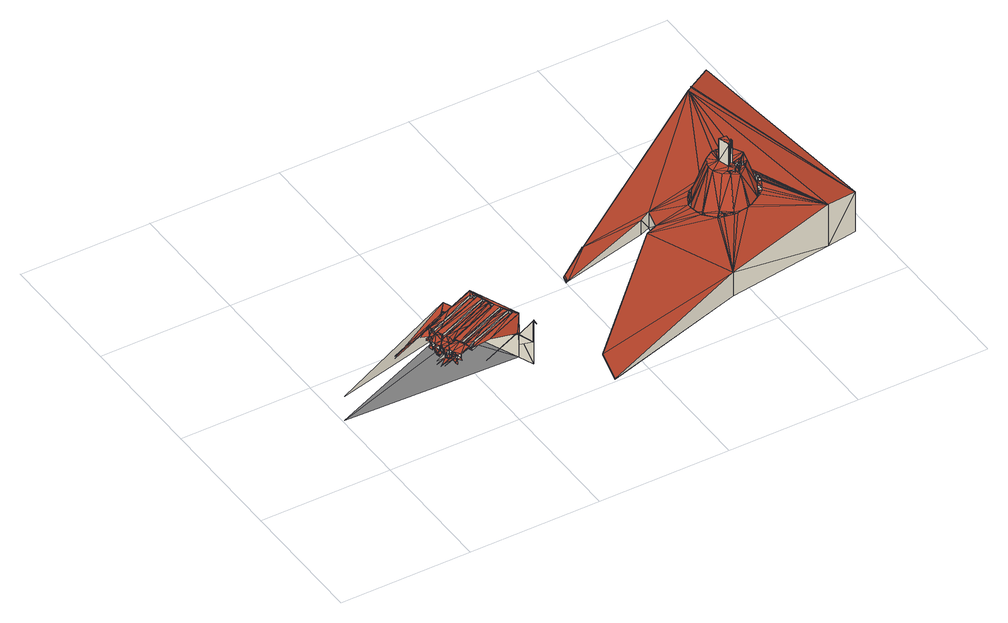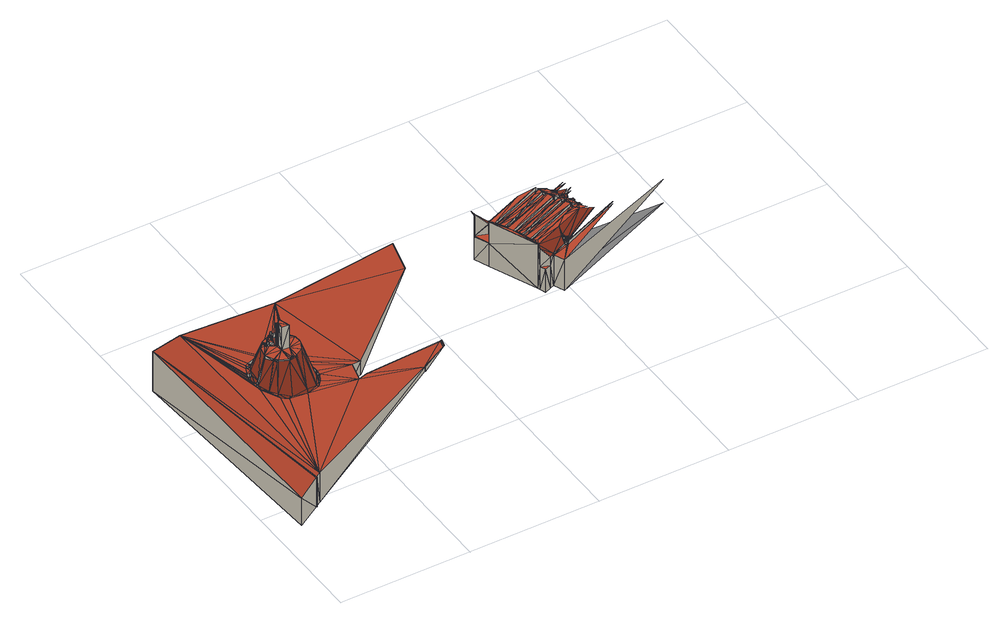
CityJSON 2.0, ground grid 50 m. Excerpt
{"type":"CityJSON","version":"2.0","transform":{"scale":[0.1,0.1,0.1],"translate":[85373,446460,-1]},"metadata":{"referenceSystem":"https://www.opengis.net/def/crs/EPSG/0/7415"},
"CityObjects":{
"building1":{"type":"Building","attributes":{"oorspronkelijk_bouwjaar":1966,"status":"Pand in gebruik","geconstateerd":false,"h_maaiveld":-0.919,"dak_type":"slanted","pw_datum":"2013-12-01","pw_actueel":"yes","pw_bron":"ahn3","reconstructie_methode":"tudelft3d-geoflow","versie_methode":"v21.03.1","kas_warenhuis":false,"ondergronds_type":"above ground","lod11_replace":false,"reconstruction_skipped":false},"geometry":[{"type":"MultiSurface","lod":"2.2","boundaries":[[[0,1,2]],[[2,3,0]],[[4,3,5]],[[6,7,8]],[[9,8,10]],[[1,11,12]],[[9,12,11]],[[13,14,15]],[[16,17,18]],[[18,17,19]],[[20,21,22]],[[23,17,24]],[[25,18,19]],[[26,16,18]],[[20,23,24]],[[27,28,13]],[[15,14,18]],[[27,13,6]],[[29,13,28]],[[17,16,24]],[[16,26,24]],[[21,20,30]],[[30,31,21]],[[26,18,14]],[[0,3,1]],[[29,32,13]],[[33,31,30]],[[3,4,1]],[[13,32,14]],[[34,27,6]],[[28,34,35]],[[24,26,14]],[[36,34,6]],[[36,35,34]],[[29,28,35]],[[36,6,37]],[[9,6,8]],[[37,6,9]],[[33,38,39]],[[35,36,32]],[[29,35,32]],[[36,37,40]],[[41,20,24]],[[42,37,9]],[[43,39,44]],[[4,45,1]],[[30,20,41]],[[46,33,30]],[[36,40,32]],[[47,9,11]],[[42,9,47]],[[40,37,42]],[[1,48,11]],[[49,43,50]],[[51,47,11]],[[42,47,51]],[[51,11,52]],[[51,53,42]],[[46,38,33]],[[4,54,55]],[[44,39,38]],[[53,51,52]],[[24,14,56]],[[32,57,14]],[[58,48,1]],[[11,48,52]],[[49,50,59]],[[44,60,43]],[[50,43,60]],[[54,61,62]],[[53,52,48]],[[45,63,1]],[[64,45,4]],[[65,41,24]],[[63,58,1]],[[66,46,30]],[[41,66,30]],[[64,4,55]],[[40,67,32]],[[68,69,70]],[[24,56,65]],[[40,42,71]],[[14,57,72]],[[71,42,53]],[[72,73,14]],[[74,57,32]],[[70,59,50]],[[75,69,68]],[[76,53,48]],[[46,77,38]],[[77,44,38]],[[56,14,73]],[[78,70,50]],[[77,50,44]],[[44,50,60]],[[78,50,77]],[[67,74,32]],[[62,55,54]],[[58,79,48]],[[66,80,46]],[[81,75,68]],[[82,81,68]],[[83,41,65]],[[66,41,80]],[[76,71,53]],[[79,76,48]],[[74,84,57]],[[84,72,57]],[[67,40,71]],[[45,64,85]],[[63,86,58]],[[45,85,63]],[[86,79,58]],[[80,41,83]],[[84,87,72]],[[72,56,73]],[[65,56,83]],[[78,88,70]],[[89,90,75]],[[91,64,55]],[[86,76,79]],[[85,64,91]],[[92,76,86]],[[70,88,68]],[[87,56,72]],[[63,93,86]],[[75,81,89]],[[80,83,56]],[[82,89,81]],[[87,80,56]],[[62,91,55]],[[85,93,63]],[[82,68,88]],[[86,93,92]],[[92,94,76]],[[46,95,77]],[[76,96,71]],[[93,94,92]],[[94,96,76]],[[67,71,96]],[[97,67,96]],[[46,80,95]],[[84,74,98]],[[93,96,94]],[[97,96,93]],[[88,89,82]],[[91,62,99]],[[85,91,99]],[[84,98,87]],[[74,67,98]],[[100,93,85]],[[77,101,78]],[[80,87,95]],[[62,102,99]],[[67,97,98]],[[100,85,99]],[[103,104,89]],[[88,78,101]],[[100,99,105]],[[105,99,106]],[[95,101,77]],[[107,89,88]],[[98,108,87]],[[87,108,95]],[[97,93,109]],[[98,110,108]],[[101,107,88]],[[111,93,100]],[[95,112,113]],[[98,97,109]],[[107,114,89]],[[103,89,115]],[[114,115,89]],[[95,116,112]],[[117,100,105]],[[118,101,95]],[[98,119,110]],[[118,95,113]],[[108,120,95]],[[110,121,108]],[[122,123,124]],[[125,126,127]],[[112,116,113]],[[101,128,107]],[[126,129,130]],[[118,131,101]],[[120,116,95]],[[101,131,128]],[[132,130,129]],[[109,93,111]],[[107,133,114]],[[107,128,133]],[[118,113,134]],[[135,121,110]],[[136,103,115]],[[119,135,110]],[[115,114,137]],[[98,109,119]],[[131,118,138]],[[139,120,108]],[[138,118,134]],[[122,124,140]],[[113,116,134]],[[117,111,100]],[[136,115,137]],[[114,133,137]],[[141,117,105]],[[108,142,139]],[[108,121,142]],[[136,137,143]],[[143,137,133]],[[144,121,119]],[[145,122,140]],[[119,121,135]],[[144,146,121]],[[119,147,144]],[[147,146,144]],[[121,146,148]],[[119,109,149]],[[148,142,121]],[[119,149,147]],[[146,142,148]],[[150,142,146]],[[151,149,109]],[[152,109,111]],[[151,109,152]],[[151,153,149]],[[152,153,151]],[[117,154,155]],[[117,141,154]],[[117,156,111]],[[152,111,157]],[[152,156,153]],[[158,153,159]],[[157,111,156]],[[157,156,152]],[[153,156,159]],[[160,103,136]],[[130,132,161]],[[103,122,145]],[[162,120,139]],[[133,128,163]],[[160,136,143]],[[143,133,163]],[[139,142,162]],[[122,164,165]],[[117,155,166]],[[164,167,168]],[[155,154,166]],[[154,169,166]],[[117,170,156]],[[170,117,166]],[[150,146,171]],[[142,150,171]],[[160,143,163]],[[158,159,172]],[[156,172,159]],[[125,173,167]],[[162,142,171]],[[156,170,174]],[[175,103,160]],[[134,116,176]],[[120,176,116]],[[171,146,177]],[[178,122,103]],[[178,103,179]],[[174,172,156]],[[103,175,179]],[[131,180,128]],[[131,138,181]],[[138,134,182]],[[183,120,162]],[[177,162,171]],[[147,184,146]],[[149,185,147]],[[153,186,149]],[[153,158,187]],[[188,189,169]],[[163,128,180]],[[158,172,190]],[[169,189,166]],[[191,192,178]],[[192,122,178]],[[192,164,122]],[[191,178,193]],[[191,194,192]],[[164,192,194]],[[194,191,193]],[[170,166,195]],[[160,163,196]],[[178,179,193]],[[164,197,167]],[[198,194,179]],[[179,194,193]],[[199,164,194]],[[198,200,194]],[[198,179,201]],[[177,146,184]],[[199,197,164]],[[202,203,188]],[[175,204,179]],[[201,200,198]],[[200,199,194]],[[201,179,204]],[[201,205,200]],[[206,199,200]],[[205,206,200]],[[183,176,120]],[[201,204,205]],[[207,206,204]],[[204,206,205]],[[199,208,197]],[[209,199,206]],[[206,207,209]],[[207,204,208]],[[209,208,199]],[[197,208,210]],[[209,207,208]],[[211,162,177]],[[174,190,172]],[[212,175,160]],[[174,170,213]],[[134,176,182]],[[197,125,167]],[[158,190,187]],[[197,210,214]],[[204,215,208]],[[208,216,210]],[[217,180,131]],[[218,190,174]],[[181,217,131]],[[219,183,162]],[[220,221,222]],[[181,138,182]],[[175,223,204]],[[185,184,147]],[[186,185,149]],[[186,153,187]],[[197,214,125]],[[212,160,196]],[[214,210,216]],[[215,216,208]],[[203,189,188]],[[196,163,180]],[[211,219,162]],[[174,213,218]],[[213,170,195]],[[166,189,195]],[[223,215,204]],[[125,129,126]],[[224,202,221]],[[214,225,125]],[[211,177,226]],[[225,129,125]],[[227,214,216]],[[215,227,216]],[[227,225,214]],[[227,215,228]],[[229,225,227]],[[227,228,229]],[[229,228,225]],[[225,132,129]],[[228,132,225]],[[230,175,212]],[[177,184,226]],[[215,231,228]],[[228,232,132]],[[183,233,176]],[[230,223,175]],[[234,203,202]],[[218,235,190]],[[224,234,202]],[[231,232,228]],[[132,232,236]],[[231,215,237]],[[132,236,238]],[[219,239,183]],[[239,233,183]],[[182,176,233]],[[220,240,221]],[[220,241,240]],[[232,242,236]],[[241,243,240]],[[231,244,232]],[[240,245,221]],[[221,245,246]],[[247,235,218]],[[240,243,245]],[[187,190,235]],[[213,247,218]],[[212,196,248]],[[237,215,223]],[[249,212,248]],[[196,180,248]],[[242,250,236]],[[250,251,236]],[[232,244,242]],[[230,212,249]],[[237,244,231]],[[249,248,180]],[[238,236,251]],[[132,238,161]],[[217,249,180]],[[224,221,246]],[[219,211,252]],[[252,239,219]],[[252,211,226]],[[239,182,233]],[[230,249,217]],[[181,182,239]],[[246,253,254]],[[255,245,243]],[[185,181,239]],[[245,256,246]],[[246,256,253]],[[181,230,217]],[[185,239,252]],[[252,226,185]],[[185,226,184]],[[242,251,250]],[[185,230,181]],[[244,251,242]],[[237,223,244]],[[244,238,251]],[[223,238,244]],[[247,187,235]],[[186,187,247]],[[213,186,247]],[[224,246,254]],[[230,185,257]],[[213,195,203]],[[230,257,223]],[[223,258,238]],[[253,256,254]],[[203,195,189]],[[257,185,186]],[[245,255,256]],[[213,257,186]],[[213,203,257]],[[257,258,223]],[[238,258,161]],[[234,257,203]],[[234,224,257]],[[258,224,254]],[[257,224,258]],[[254,259,258]],[[260,261,255]],[[254,256,259]],[[258,262,161]],[[255,261,256]],[[259,262,258]],[[261,259,256]]],"semantics":{"surfaces":[{"type":"WallSurface"},{"type":"RoofSurface"},{"type":"GroundSurface"}],"values":[0,1,0,0,1,1,1,1,0,0,0,1,0,0,1,0,1,1,1,0,1,1,1,0,0,1,1,0,1,0,0,1,0,1,0,0,0,0,0,1,0,1,1,0,1,1,1,1,1,1,0,0,1,1,0,0,0,1,0,1,1,0,1,1,1,1,1,0,1,1,0,1,0,0,0,1,0,1,1,1,1,0,1,1,0,0,0,1,1,0,0,1,0,0,0,0,1,0,1,1,0,0,0,0,1,1,0,0,0,0,0,1,0,0,0,0,1,1,1,1,0,0,0,1,0,1,0,0,1,0,0,1,0,1,0,1,1,0,1,0,0,1,1,0,0,1,1,0,1,1,1,1,1,1,1,0,1,1,0,0,1,1,1,1,1,0,0,1,0,1,1,1,0,0,1,1,0,0,1,1,1,0,1,0,2,1,0,0,2,1,1,1,0,1,1,0,0,1,1,1,0,1,1,1,0,1,1,1,1,0,0,0,1,0,0,1,0,0,1,1,1,0,0,0,1,1,0,0,0,0,1,1,0,0,0,0,0,1,2,1,1,1,1,0,1,1,0,0,1,1,1,0,1,0,0,1,0,1,1,1,1,1,0,1,1,1,0,1,0,1,0,1,1,0,1,1,0,0,1,1,1,0,0,0,0,1,1,0,0,0,1,0,0,0,1,0,1,1,0,1,1,0,1,1,0,1,0,0,1,0,0,0,1,0,1,0,0,0,1,0,1,1,1,1,1,1,1,0,0,0,1,1,0,0,1,0,1,0,1,0,1,0,0,1,0,1,0,1,1,0,1,1,1,0,0,0,0,1,0,1,0,0,0,1,1,1,0,0,0,1,0,0,0,0,1,2,1,0,1,0,1,0,0,0,0,0,0,0,1,1,0,1,0,1,0,2,1,1,0,0,2,2,0,1,0,1,0,0,1,0,0,1,1,0,0,1,1,0,0,0,1,0,0,0,0,0,0,1,0,1,0,0,0,1,0,1,0,1,1,0,0,1,0,0,0,1,1,1,0,0,0,0]}}]},
"building2":{"type":"Building","attributes":{"oorspronkelijk_bouwjaar":1994,"status":"Pand in gebruik","geconstateerd":false,"h_maaiveld":-0.738,"dak_type":"slanted","pw_datum":"2013-12-01","pw_actueel":"yes","pw_bron":"ahn3","reconstructie_methode":"tudelft3d-geoflow","versie_methode":"v21.03.1","kas_warenhuis":false,"ondergronds_type":"above ground","lod11_replace":false,"reconstruction_skipped":false},"geometry":[{"type":"MultiSurface","lod":"2.2","boundaries":[[[263,264,265]],[[266,267,268]],[[269,270,263]],[[271,272,273]],[[263,270,264]],[[266,274,267]],[[274,272,263]],[[267,275,268]],[[266,268,276]],[[273,274,266]],[[277,278,271]],[[279,277,280]],[[277,271,273]],[[278,277,279]],[[272,269,263]],[[273,272,274]],[[281,269,272]],[[282,281,272]],[[282,272,283]],[[283,272,271]],[[270,284,264]],[[264,284,285]],[[286,287,288]],[[289,286,288]],[[290,291,287]],[[286,290,287]],[[292,293,294]],[[295,296,294]],[[289,288,293]],[[292,289,293]],[[297,298,299]],[[300,297,299]],[[301,302,303]],[[304,265,305]],[[264,285,305]],[[306,307,308]],[[308,307,309]],[[310,275,267]],[[311,310,267]],[[312,313,314]],[[315,316,317]],[[318,315,317]],[[319,320,321]],[[322,323,324]],[[277,325,326]],[[327,280,326]],[[328,278,329]],[[279,330,329]],[[331,332,333]],[[334,331,333]],[[280,327,279]],[[279,327,330]],[[283,271,328]],[[328,271,278]],[[335,336,337]],[[338,335,337]],[[339,340,341]],[[342,339,341]],[[284,270,343]],[[269,281,343]],[[344,345,346]],[[347,263,304]],[[304,263,265]],[[338,337,348]],[[348,337,349]],[[350,351,352]],[[353,354,355]],[[356,353,355]],[[357,358,359]],[[360,361,359]],[[362,363,364]],[[364,363,365]],[[366,367,368]],[[369,366,368]],[[369,368,370]],[[370,368,371]],[[372,373,374]],[[375,372,374]],[[376,377,378]],[[348,349,379]],[[380,348,379]],[[379,349,381]],[[382,383,290]],[[290,383,291]],[[370,371,384]],[[385,370,384]],[[386,387,388]],[[389,386,388]],[[379,381,386]],[[386,381,387]],[[380,379,390]],[[391,380,390]],[[385,384,392]],[[392,384,308]],[[393,276,268]],[[394,393,268]],[[311,267,274]],[[395,311,274]],[[318,317,396]],[[396,317,397]],[[320,319,317]],[[398,306,399]],[[400,398,399]],[[401,402,403]],[[352,404,403]],[[394,268,275]],[[310,394,275]],[[405,406,315]],[[315,406,316]],[[407,408,409]],[[409,408,410]],[[408,407,411]],[[411,407,412]],[[358,357,411]],[[413,414,396]],[[415,413,396]],[[412,407,414]],[[413,412,414]],[[416,417,418]],[[333,416,418]],[[334,333,419]],[[419,333,420]],[[420,333,418]],[[421,362,422]],[[422,362,423]],[[409,410,424]],[[356,355,383]],[[382,356,383]],[[425,426,427]],[[415,396,361]],[[360,415,361]],[[361,396,397]],[[395,274,347]],[[347,274,263]],[[428,429,430]],[[431,432,332]],[[331,431,332]],[[325,277,273]],[[433,325,273]],[[424,434,435]],[[296,295,436]],[[345,344,436]],[[404,352,437]],[[438,404,439]],[[439,404,437]],[[440,441,339]],[[339,441,340]],[[342,341,302]],[[442,342,302]],[[298,297,302]],[[443,444,442]],[[442,444,302]],[[445,446,447]],[[447,446,448]],[[439,437,354]],[[353,439,354]],[[449,450,451]],[[452,449,453]],[[453,449,454]],[[362,420,363]],[[421,419,362]],[[362,419,420]],[[455,456,417]],[[416,455,417]],[[457,458,456]],[[455,457,456]],[[449,459,450]],[[452,460,449]],[[449,460,459]],[[461,462,460]],[[460,462,459]],[[463,464,461]],[[461,464,462]],[[301,303,444]],[[443,301,444]],[[465,466,467]],[[467,466,468]],[[469,470,432]],[[431,469,432]],[[471,472,470]],[[469,471,470]],[[473,474,475]],[[475,474,476]],[[476,474,477]],[[478,479,429]],[[428,478,429]],[[480,481,482]],[[482,481,483]],[[426,425,480]],[[480,425,481]],[[484,485,486]],[[486,485,487]],[[313,312,484]],[[484,312,485]],[[488,489,490]],[[490,489,491]],[[489,488,492]],[[490,491,479]],[[478,490,479]],[[493,494,477]],[[474,493,477]],[[467,468,472]],[[471,467,472]],[[364,365,457]],[[457,365,458]],[[495,496,405]],[[405,496,406]],[[453,454,495]],[[495,454,496]],[[497,498,499]],[[500,501,446]],[[445,500,446]],[[501,500,502]],[[389,388,464]],[[463,389,464]],[[300,299,440]],[[440,299,441]],[[422,423,465]],[[465,423,466]],[[475,476,503]],[[503,476,504]],[[505,506,474]],[[473,505,474]],[[498,497,506]],[[505,498,506]],[[482,483,351]],[[350,482,351]],[[507,508,367]],[[366,507,367]],[[486,487,509]],[[510,486,509]],[[511,512,494]],[[493,511,494]],[[323,513,511]],[[511,513,512]],[[323,504,513]],[[322,503,323]],[[323,503,504]],[[433,273,514]],[[514,273,266]],[[306,515,307]],[[398,516,306]],[[306,516,515]],[[517,516,336]],[[335,517,336]],[[391,390,517]],[[517,390,516]],[[515,516,518]],[[516,390,518]],[[392,308,390]],[[390,308,518]],[[518,308,309]],[[400,399,401]],[[401,399,519]],[[402,401,507]],[[507,401,508]],[[508,401,519]],[[447,448,372]],[[372,448,373]],[[375,374,314]],[[510,509,520]],[[514,266,393]],[[393,266,276]],[[355,354,427]],[[352,354,437]],[[352,427,354]],[[351,481,352]],[[481,427,352]],[[483,481,351]],[[425,427,481]],[[346,345,378]],[[294,293,288]],[[295,294,436]],[[436,294,288]],[[436,288,345]],[[288,378,345]],[[492,378,288]],[[377,378,492]],[[338,391,517]],[[348,380,338]],[[338,380,391]],[[338,517,335]],[[514,393,394]],[[311,394,310]],[[311,514,394]],[[395,514,311]],[[433,514,395]],[[357,324,521]],[[359,321,357]],[[357,321,324]],[[361,321,359]],[[319,321,361]],[[317,361,397]],[[319,361,317]],[[521,522,357]],[[408,435,410]],[[357,522,435]],[[435,424,410]],[[411,435,408]],[[357,435,411]],[[331,421,422]],[[471,422,465]],[[471,431,331]],[[334,419,331]],[[431,471,469]],[[471,465,467]],[[331,419,421]],[[471,331,422]],[[415,360,359]],[[411,359,358]],[[413,415,359]],[[413,359,411]],[[413,411,412]],[[287,430,288]],[[479,489,429]],[[479,491,489]],[[489,430,429]],[[492,430,489]],[[288,430,492]],[[339,342,440]],[[440,342,297]],[[297,342,442]],[[300,440,297]],[[523,524,314]],[[446,523,374]],[[374,523,314]],[[446,374,373]],[[446,373,448]],[[520,525,378]],[[377,520,378]],[[378,525,346]],[[301,443,442]],[[456,458,365]],[[420,456,365]],[[363,420,365]],[[417,456,420]],[[417,420,418]],[[291,430,287]],[[355,291,383]],[[355,427,291]],[[291,427,430]],[[446,501,502]],[[522,502,424]],[[523,446,502]],[[522,424,435]],[[523,502,522]],[[526,527,337]],[[337,464,349]],[[337,527,464]],[[381,388,387]],[[349,464,388]],[[381,349,388]],[[356,299,439]],[[353,356,439]],[[439,444,423]],[[356,382,299]],[[299,294,296]],[[286,382,290]],[[289,292,286]],[[292,294,299]],[[299,296,441]],[[340,468,341]],[[346,441,436]],[[346,436,344]],[[525,524,441]],[[441,523,522]],[[511,522,521]],[[323,521,324]],[[511,521,323]],[[416,527,455]],[[299,286,292]],[[511,493,340]],[[362,439,423]],[[524,523,441]],[[286,299,382]],[[444,303,423]],[[474,497,493]],[[416,499,527]],[[506,497,474]],[[441,296,436]],[[527,526,457]],[[511,340,522]],[[340,493,468]],[[299,298,444]],[[525,441,346]],[[441,522,340]],[[298,302,444]],[[299,444,439]],[[466,302,341]],[[466,303,302]],[[527,457,455]],[[423,303,466]],[[432,497,499]],[[362,364,439]],[[416,432,499]],[[364,526,439]],[[457,526,364]],[[332,432,333]],[[432,416,333]],[[472,468,470]],[[466,341,468]],[[432,493,497]],[[470,493,432]],[[468,493,470]],[[527,499,451]],[[464,451,450]],[[464,527,451]],[[462,450,459]],[[464,450,462]],[[508,519,367]],[[367,399,371]],[[367,519,399]],[[384,306,308]],[[367,371,368]],[[371,399,306]],[[384,371,306]],[[520,509,485]],[[485,509,487]],[[520,485,314]],[[314,485,312]],[[520,314,524]],[[520,524,525]],[[503,322,324]],[[317,316,406]],[[406,321,317]],[[321,454,451]],[[317,321,320]],[[454,406,496]],[[321,406,454]],[[451,454,449]],[[324,321,451]],[[324,451,503]],[[499,498,505]],[[451,499,503]],[[505,475,503]],[[499,505,503]],[[473,475,505]],[[512,513,504]],[[494,512,476]],[[476,512,504]],[[494,476,477]],[[515,518,309]],[[307,515,309]],[[330,327,326]],[[282,347,281]],[[285,343,305]],[[305,347,304]],[[285,284,343]],[[305,343,347]],[[281,347,343]],[[395,347,282]],[[375,314,313]],[[407,325,414]],[[329,325,328]],[[330,326,329]],[[326,325,329]],[[325,433,495]],[[507,403,402]],[[482,478,428]],[[395,482,433]],[[366,433,507]],[[369,385,366]],[[385,433,366]],[[370,385,369]],[[385,392,433]],[[392,390,433]],[[390,379,433]],[[386,389,461]],[[379,386,433]],[[495,433,460]],[[461,460,433]],[[389,463,461]],[[386,461,433]],[[453,460,452]],[[409,328,407]],[[315,495,405]],[[495,460,453]],[[325,495,315]],[[325,315,318]],[[325,318,396]],[[328,325,407]],[[414,325,396]],[[283,328,409]],[[500,409,502]],[[409,424,502]],[[283,409,500]],[[447,500,445]],[[283,500,447]],[[283,447,372]],[[372,282,283]],[[484,372,313]],[[486,372,484]],[[313,372,375]],[[282,372,486]],[[282,486,510]],[[510,520,377]],[[282,510,377]],[[377,395,282]],[[492,490,377]],[[488,490,492]],[[403,507,350]],[[490,395,377]],[[478,395,490]],[[426,428,430]],[[427,426,430]],[[428,426,482]],[[426,480,482]],[[478,482,395]],[[350,507,433]],[[482,350,433]],[[352,403,350]],[[336,404,337]],[[404,526,337]],[[400,336,398]],[[398,336,516]],[[400,403,404]],[[400,404,336]],[[403,400,401]],[[404,439,526]]],"semantics":{"surfaces":[{"type":"GroundSurface"},{"type":"WallSurface"},{"type":"RoofSurface"}],"values":[0,0,0,0,0,0,0,0,0,0,0,0,0,0,0,0,1,1,1,1,1,1,1,1,1,1,1,1,1,1,1,1,1,1,1,1,1,1,1,1,1,1,1,1,1,1,1,1,1,1,1,1,1,1,1,1,1,1,1,1,1,1,1,1,1,1,1,1,1,1,1,1,1,1,1,1,1,1,1,1,1,1,1,1,1,1,1,1,1,1,1,1,1,1,1,1,1,1,1,1,1,1,1,1,1,1,1,1,1,1,1,1,1,1,1,1,1,1,1,1,1,1,1,1,1,1,1,1,1,1,1,1,1,1,1,1,1,1,1,1,1,1,1,1,1,1,1,1,1,1,1,1,1,1,1,1,1,1,1,1,1,1,1,1,1,1,1,1,1,1,1,1,1,1,1,1,1,1,1,1,1,1,1,1,1,1,1,1,1,1,1,1,1,1,1,1,1,1,1,1,1,1,1,1,1,1,1,1,1,1,1,1,1,1,1,1,1,1,1,1,1,1,1,1,1,1,1,1,1,1,1,1,1,1,1,1,1,1,1,1,1,1,1,1,1,1,1,1,1,1,1,1,1,1,1,1,1,1,1,1,1,1,1,2,2,2,2,2,2,2,2,2,2,2,2,2,2,2,2,2,2,2,2,2,2,2,2,2,2,2,2,2,2,2,2,2,2,2,2,2,2,2,2,2,2,2,2,2,2,2,2,2,2,2,2,2,2,2,2,2,2,2,2,2,2,2,2,2,2,2,2,2,2,2,2,2,2,2,2,2,2,2,2,2,2,2,2,2,2,2,2,2,2,2,2,2,2,2,2,2,2,2,2,2,2,2,2,2,2,2,2,2,2,2,2,2,2,2,2,2,2,2,2,2,2,2,2,2,2,2,2,2,2,2,2,2,2,2,2,2,2,2,2,2,2,2,2,2,2,2,2,2,2,2,2,2,2,2,2,2,2,2,2,2,2,2,2,2,2,2,2,2,2,2,2,2,2,2,2,2,2,2,2,2,2,2,2,2,2,2,2,2,2,2,2,2,2,2,2,2,2,2,2,2,2,2,2,2,2,2,2,2,2,2,2,2,2,2,2,2,2,2,2,2,2,2,2,2,2,2,2,2,2,2,2,2,2,2,2,2,2,2,2,2,2,2,2,2,2,2,2,2,2,2,2,2,2,2,2]}}]}
},
"vertices":[
[373,224,160],[373,224,159],[332,207,160],[377,215,160],[377,215,159],[336,198,160],[367,251,160],[327,234,160],[367,251,145],[369,248,145],[327,234,145],[376,235,145],[334,218,145],[355,257,160],[364,268,148],[355,257,159],[354,276,147],[354,276,145],[358,267,145],[354,276,144],[352,286,162],[351,287,161],[352,286,160],[348,283,160],[358,279,148],[358,267,144],[358,267,148],[364,255,160],[364,255,168],[365,256,167],[357,290,165],[350,293,162],[369,259,164],[350,295,163],[364,255,161],[365,256,162],[367,251,162],[369,248,162],[362,300,160],[350,295,160],[373,249,164],[368,287,153],[373,249,148],[352,303,149],[362,304,154],[388,219,166],[362,300,169],[373,249,145],[381,234,149],[348,317,150],[358,317,154],[376,235,147],[378,236,145],[378,236,148],[383,208,145],[393,216,151],[373,283,148],[375,266,158],[386,230,159],[355,322,154],[362,304,153],[386,199,145],[393,216,152],[386,230,167],[388,219,159],[368,287,148],[368,287,169],[384,252,170],[355,332,172],[347,335,169],[355,322,170],[384,252,154],[375,269,153],[375,269,148],[375,266,169],[355,333,172],[386,237,152],[362,304,170],[358,317,171],[386,235,152],[372,286,171],[355,333,177],[355,332,177],[372,286,148],[375,269,169],[394,217,168],[386,235,168],[373,283,171],[366,331,177],[362,339,177],[350,339,171],[394,217,152],[386,237,168],[390,238,170],[390,238,154],[383,297,179],[386,252,155],[386,252,171],[392,266,177],[404,211,155],[404,211,172],[382,330,185],[403,201,153],[375,367,188],[340,356,170],[405,208,172],[405,208,155],[382,330,177],[397,277,181],[423,252,188],[392,266,169],[432,231,188],[383,297,177],[393,311,177],[380,355,177],[380,355,188],[403,299,177],[439,214,188],[393,311,186],[417,264,188],[403,299,188],[415,271,163],[468,439,136],[316,361,160],[318,361,161],[523,511,130],[523,511,1],[9,298,102],[389,333,177],[539,471,1],[9,298,1],[389,333,188],[540,471,1],[388,350,177],[397,313,177],[417,264,152],[385,357,188],[385,357,177],[397,313,188],[408,286,188],[335,363,169],[440,209,188],[416,280,174],[388,350,188],[415,271,188],[336,363,169],[418,272,177],[418,272,188],[418,272,163],[426,253,188],[416,280,177],[426,253,190],[429,247,190],[429,247,188],[440,209,177],[439,214,177],[436,232,188],[436,232,191],[429,247,177],[436,232,177],[439,372,188],[668,274,1],[452,305,188],[439,372,177],[467,447,143],[236,348,141],[467,230,177],[467,447,130],[236,348,139],[443,203,177],[467,230,188],[496,315,178],[516,265,178],[236,348,130],[516,265,188],[482,412,188],[561,364,178],[498,316,178],[468,438,138],[478,427,161],[596,419,178],[604,399,189],[604,399,179],[561,364,188],[622,355,178],[622,355,189],[632,332,189],[632,332,178],[443,203,188],[651,287,178],[579,298,178],[468,438,157],[468,439,156],[472,440,138],[472,440,157],[645,304,178],[578,435,178],[475,451,130],[472,440,159],[475,451,144],[478,442,157],[478,442,159],[518,211,188],[651,287,189],[484,430,162],[478,443,159],[478,443,157],[478,443,137],[481,445,136],[481,445,156],[481,445,130],[610,370,188],[578,435,189],[645,304,189],[538,472,130],[539,469,136],[539,469,130],[596,419,189],[579,298,188],[610,370,189],[635,232,147],[635,232,145],[476,166,145],[592,457,188],[665,272,188],[539,471,130],[614,364,178],[538,472,131],[540,471,134],[539,471,133],[592,457,189],[556,477,134],[556,477,97],[607,384,179],[665,272,189],[634,320,178],[556,477,1],[589,465,174],[592,457,1],[607,384,189],[642,230,147],[640,225,147],[580,487,97],[640,225,145],[589,465,97],[642,230,139],[642,230,137],[634,320,189],[588,433,178],[588,433,189],[580,487,1],[589,465,1],[614,364,189],[642,230,97],[665,272,97],[687,216,188],[687,216,97],[668,274,189],[668,274,97],[691,218,97],[688,195,188],[691,218,188],[691,218,1],
[1135,627,3],[1009,547,3],[1132,629,3],[1949,244,3],[1803,1034,3],[1808,1037,3],[1342,600,3],[1002,520,3],[1363,542,3],[1382,617,3],[1834,228,3],[1786,1023,3],[1804,1038,3],[1899,1093,3],[1431,171,3],[1323,533,3],[908,140,3],[875,9,3],[1342,600,64],[1382,617,71],[1363,542,71],[1002,520,1],[1009,547,1],[1668,577,247],[1668,577,240],[1636,593,241],[1636,593,248],[1672,575,247],[1672,575,236],[1636,592,248],[1636,592,242],[1629,590,248],[1622,588,253],[1622,588,248],[1629,511,341],[1629,511,247],[1632,538,247],[1632,538,341],[1636,508,341],[1630,510,247],[1636,508,247],[1132,629,21],[1017,552,3],[1724,492,116],[1724,492,82],[1735,487,115],[1735,487,81],[1804,1038,127],[1803,1034,127],[1507,565,81],[1507,565,98],[1512,563,99],[1596,405,123],[1596,405,85],[1584,409,95],[1584,409,120],[1585,418,118],[1585,418,120],[1587,418,121],[1601,463,258],[1601,463,247],[1600,459,247],[1431,171,103],[876,9,3],[875,9,2],[1323,533,63],[910,141,3],[908,140,2],[1655,483,262],[1655,483,247],[1656,482,247],[1656,482,262],[1717,486,150],[1717,486,143],[1713,476,148],[1713,476,150],[1617,496,341],[1617,496,247],[1617,497,247],[1617,497,341],[1009,522,3],[1608,591,248],[1608,591,243],[1605,589,248],[1135,627,22],[1708,463,150],[1708,463,135],[1736,547,143],[1736,547,111],[1726,544,141],[1680,563,247],[1680,563,238],[1679,564,241],[1679,564,247],[1546,444,125],[1546,444,117],[1556,435,117],[1561,431,117],[1561,431,113],[1663,497,247],[1663,497,230],[1670,494,247],[1670,494,230],[1739,505,146],[1739,505,114],[1738,503,114],[1738,503,146],[1730,500,144],[1730,500,115],[1495,554,96],[1495,554,55],[1509,557,92],[1509,557,98],[1588,633,111],[1588,633,110],[1590,628,126],[1718,455,144],[1718,455,149],[1718,455,97],[1676,566,247],[1676,566,245],[1738,492,114],[1738,492,146],[1711,441,144],[1711,441,88],[1704,449,119],[1704,449,142],[1732,482,146],[1732,482,148],[1735,487,146],[1899,1093,118],[1808,1037,127],[1786,1023,129],[1552,422,114],[1552,422,77],[1724,492,125],[1729,527,115],[1729,527,136],[1733,526,124],[1733,526,144],[1729,535,142],[1726,544,160],[1608,407,125],[1608,407,96],[1534,432,110],[1534,432,74],[1502,482,101],[1502,482,72],[1544,442,117],[1534,432,115],[1536,428,115],[1536,428,110],[1552,422,116],[1658,479,247],[1658,479,228],[1656,482,228],[1656,483,262],[1656,483,228],[1663,497,264],[1657,499,262],[1657,499,247],[1511,487,102],[1713,587,122],[1713,587,137],[1709,584,136],[1696,616,132],[1696,616,99],[1689,607,131],[1650,482,260],[1650,482,247],[1834,228,178],[1511,487,103],[1511,486,102],[1614,589,248],[1695,535,235],[1695,535,248],[1695,535,247],[1604,540,341],[1604,540,247],[1630,510,341],[1635,516,341],[1635,516,247],[1496,533,97],[1496,533,69],[1494,534,97],[1494,534,63],[1645,410,118],[1645,410,111],[1635,452,235],[1645,410,132],[1638,411,131],[1638,411,116],[1660,478,247],[1660,478,228],[1668,477,247],[1668,477,228],[1646,406,98],[1646,406,133],[1695,430,141],[1695,430,105],[1691,435,140],[1691,435,124],[1639,500,256],[1639,500,247],[1636,488,256],[1636,488,247],[1649,482,260],[1649,482,247],[1646,487,259],[1646,487,247],[1631,464,272],[1631,464,247],[1625,464,267],[1625,464,228],[1631,464,228],[1690,627,130],[1690,627,80],[1721,573,139],[1721,573,118],[1734,567,142],[1734,567,90],[1511,573,98],[1511,573,80],[1515,588,98],[1515,588,68],[1658,632,124],[1658,632,108],[1665,640,125],[1665,640,80],[1648,632,122],[1632,470,247],[1632,470,228],[1634,405,130],[1634,405,99],[1633,457,247],[1633,457,251],[1634,456,247],[1498,503,99],[1498,503,66],[1511,493,102],[1619,460,254],[1619,460,228],[1630,457,251],[1630,457,247],[1737,525,144],[1737,525,115],[1534,611,83],[1534,611,100],[1600,477,247],[1600,477,227],[1601,463,228],[1949,244,171],[1723,485,80],[1723,485,123],[1723,485,149],[1732,482,80],[1733,526,115],[1538,606,102],[1577,474,247],[1559,503,247],[1556,529,247],[1560,545,247],[1574,570,248],[1685,494,247],[1665,469,247]
]}
